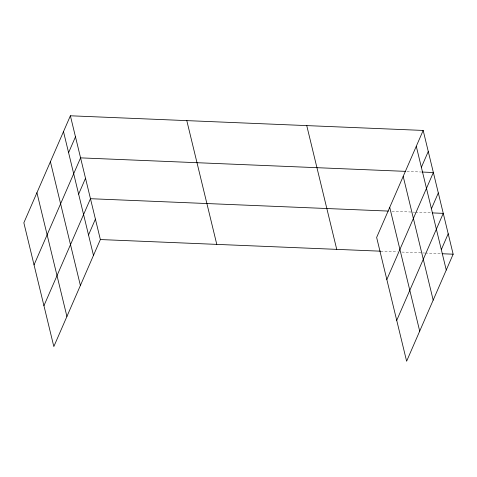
<?xml version="1.0" encoding="UTF-8"?>
<svg xmlns="http://www.w3.org/2000/svg" width="477" height="477" viewBox="0 0 477 477"><rect width="100%" height="100%" fill="white"/><g stroke="black" fill="none" stroke-linecap="round" stroke-linejoin="round"><path stroke-width="0.36" stroke-dasharray="2.38 1.79" d="M407.006 171.422L421.65 172.03M392.005 211.228L414.698 212.17M415.431 212.199L430.809 212.837M380.664 251.188L397.502 251.886M401.896 252.071L424.596 253.013M425.329 253.043L441.434 253.71"/><path stroke-width="0.72" d="M70.381 115.786L23.85 222.801L53.829 346.564L100.361 239.549L70.381 115.786L423.171 130.436L453.15 254.199L406.619 361.214L376.639 237.451L423.171 130.436M68.587 152.67L75.479 136.827M34.046 264.884L80.577 157.869L405.539 171.362M78.633 194.127L85.52 178.285M43.938 305.721L90.469 198.706L388.344 211.078M88.525 234.97L95.418 219.128M421.376 167.32L428.268 151.477M386.829 279.528L433.36 172.513L422.378 172.06M431.423 208.777L438.309 192.935M396.727 320.371L443.258 213.356L432.275 212.903M441.314 249.62L448.201 233.778M100.361 239.549L380.664 251.188M442.167 253.74L453.15 254.199M416.278 146.278L446.263 270.042M403.196 176.365L433.182 300.128M389.721 207.364L419.7 331.127M306.747 125.606L336.732 249.364M186.799 120.621L216.785 244.385M63.495 131.628L93.474 255.392M50.413 161.715L80.392 285.479M36.932 192.714L66.911 316.478"/></g></svg>
